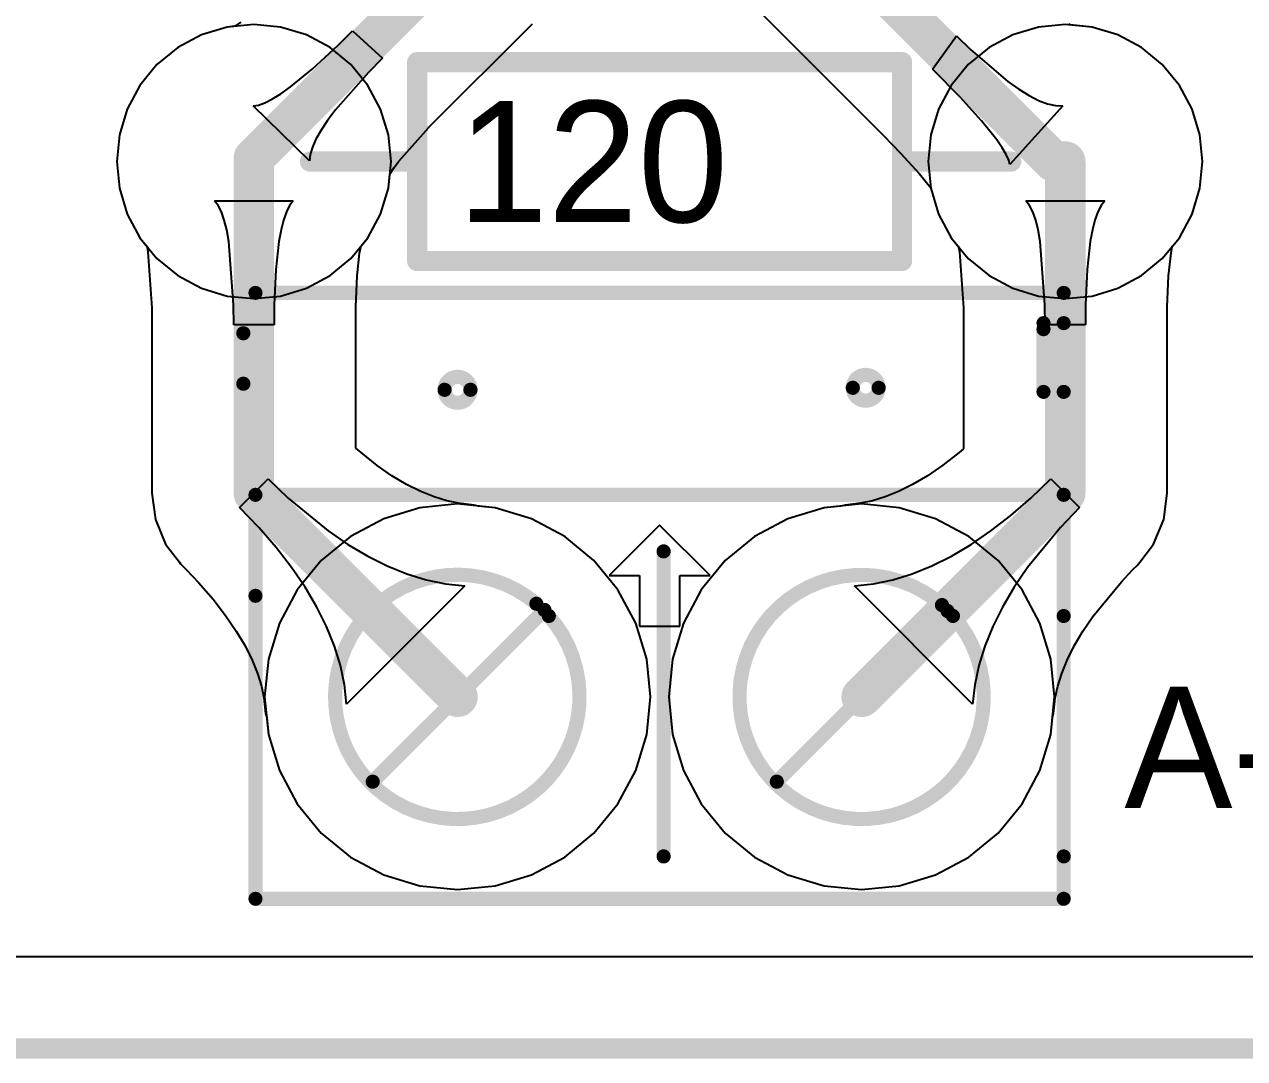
# Model space of a CAD drawing. Header units: millimetres. Extents: x 0 to 190, y 0 to 100.
# Drawn here: x 9.54 to 24.88, y -0.1 to 12.9 of the extents above; entities that cross this region are included whole.
import ezdxf

# ---------------------------------------------------------------- set-up
doc = ezdxf.new("R2010")
doc.units = ezdxf.units.MM
for name, color, linetype in [('BottomLayer', 5, 'Continuous'), ('BottomSolder', 6, 'Continuous'), ('KeepOutLayer', 6, 'Continuous'), ('MultiLayer', 9, 'Continuous'), ('PadHoleLayer', 156, 'Continuous'), ('TopLayer', 1, 'Continuous'), ('TopOverlay', 2, 'Continuous'), ('TopSolder', 216, 'Continuous')]:
    doc.layers.add(name, color=color, linetype=linetype)

# ---------------------------------------------------------------- blocks, each defined once
blk = doc.blocks.new('_________1_4__9')
at = {"layer": 'BottomLayer'}
h = blk.add_hatch(color=5, dxfattribs=at)
edge = h.paths.add_edge_path()
edge.add_arc((-5.1, 0), 0.7, 0, 360)
h = blk.add_hatch(color=5, dxfattribs=at)
edge = h.paths.add_edge_path()
edge.add_arc((5.1, 0), 0.7, 0, 360)
at = {"layer": 'BottomSolder'}
h = blk.add_hatch(color=6, dxfattribs=at)
edge = h.paths.add_edge_path()
edge.add_arc((-5.1, 0), 0.802, 0, 360)
h = blk.add_hatch(color=6, dxfattribs=at)
edge = h.paths.add_edge_path()
edge.add_arc((5.1, 0), 0.802, 0, 360)
at = {"layer": 'MultiLayer'}
h = blk.add_hatch(color=9, dxfattribs=at)
edge = h.paths.add_edge_path()
edge.add_arc((-5.1, 0), 0.7, 0, 360)
h = blk.add_hatch(color=9, dxfattribs=at)
edge = h.paths.add_edge_path()
edge.add_arc((5.1, 0), 0.7, 0, 360)
at = {"layer": 'PadHoleLayer'}
h = blk.add_hatch(color=156, dxfattribs=at)
edge = h.paths.add_edge_path()
edge.add_arc((-5.1, 0), 0.3, 0, 360)
h = blk.add_hatch(color=156, dxfattribs=at)
edge = h.paths.add_edge_path()
edge.add_arc((5.1, 0), 0.3, 0, 360)
at = {"layer": 'TopLayer'}
h = blk.add_hatch(color=1, dxfattribs=at)
edge = h.paths.add_edge_path()
edge.add_arc((-5.1, 0), 0.7, 0, 360)
h = blk.add_hatch(color=1, dxfattribs=at)
edge = h.paths.add_edge_path()
edge.add_arc((5.1, 0), 0.7, 0, 360)
at = {"layer": 'TopSolder'}
h = blk.add_hatch(color=216, dxfattribs=at)
edge = h.paths.add_edge_path()
edge.add_arc((-5.1, 0), 0.802, 0, 360)
h = blk.add_hatch(color=216, dxfattribs=at)
edge = h.paths.add_edge_path()
edge.add_arc((5.1, 0), 0.802, 0, 360)
at = {"layer": 'TopOverlay', "const_width": 0.254}
for points in [[(-3.048, -1.25), (-3.048, 1.25)], [(-3.048, 1.25), (3.048, 1.25)], [(3.048, -1.25), (3.048, 1.25)], [(-4.394, 0), (-3.073, 0)], [(3.099, 0), (4.42, 0)], [(-3.048, -1.25), (3.048, -1.25)]]:
    blk.add_lwpolyline(points, dxfattribs=at)
at = {"layer": 'TopOverlay', "const_width": 0.127}
for points in [[(-3.111, 1.25, 1), (-2.985, 1.25, 1)], [(-3.111, 1.25, 1), (-2.985, 1.25, 1)], [(2.985, 1.25, 1), (3.111, 1.25, 1)], [(2.985, 1.25, 1), (3.111, 1.25, 1)], [(-4.458, 0, 1), (-4.331, 0, 1)], [(-3.137, 0, 1), (-3.01, 0, 1)], [(3.035, 0, 1), (3.162, 0, 1)], [(4.356, 0, 1), (4.483, 0, 1)], [(-3.111, -1.25, 1), (-2.985, -1.25, 1)], [(-3.111, -1.25, 1), (-2.985, -1.25, 1)], [(2.985, -1.25, 1), (3.111, -1.25, 1)], [(2.985, -1.25, 1), (3.111, -1.25, 1)]]:
    blk.add_lwpolyline(points, format="xyb", close=True, dxfattribs=at)
blk = doc.blocks.new('C___2_KF301_5_08_12')
at = {"layer": 'BottomLayer'}
h = blk.add_hatch(color=5, dxfattribs=at)
edge = h.paths.add_edge_path()
edge.add_arc((0, 0), 1.397, 0, 360)
h = blk.add_hatch(color=5, dxfattribs=at)
edge = h.paths.add_edge_path()
edge.add_arc((5.08, 0), 1.397, 0, 360)
at = {"layer": 'BottomSolder'}
h = blk.add_hatch(color=6, dxfattribs=at)
edge = h.paths.add_edge_path()
edge.add_arc((0, 0), 1.499, 0, 360)
h = blk.add_hatch(color=6, dxfattribs=at)
edge = h.paths.add_edge_path()
edge.add_arc((5.08, 0), 1.499, 0, 360)
at = {"layer": 'MultiLayer'}
h = blk.add_hatch(color=9, dxfattribs=at)
edge = h.paths.add_edge_path()
edge.add_arc((0, 0), 1.397, 0, 360)
h = blk.add_hatch(color=9, dxfattribs=at)
edge = h.paths.add_edge_path()
edge.add_arc((5.08, 0), 1.397, 0, 360)
at = {"layer": 'PadHoleLayer'}
h = blk.add_hatch(color=156, dxfattribs=at)
edge = h.paths.add_edge_path()
edge.add_arc((0, 0), 0.635, 0, 360)
h = blk.add_hatch(color=156, dxfattribs=at)
edge = h.paths.add_edge_path()
edge.add_arc((5.08, 0), 0.635, 0, 360)
at = {"layer": 'TopLayer'}
h = blk.add_hatch(color=1, dxfattribs=at)
edge = h.paths.add_edge_path()
edge.add_arc((0, 0), 1.397, 0, 360)
h = blk.add_hatch(color=1, dxfattribs=at)
edge = h.paths.add_edge_path()
edge.add_arc((5.08, 0), 1.397, 0, 360)
at = {"layer": 'TopSolder'}
h = blk.add_hatch(color=216, dxfattribs=at)
edge = h.paths.add_edge_path()
edge.add_arc((0, 0), 1.499, 0, 360)
h = blk.add_hatch(color=216, dxfattribs=at)
edge = h.paths.add_edge_path()
edge.add_arc((5.08, 0), 1.499, 0, 360)
at = {"layer": 'TopOverlay'}
for p, q in [((2.54, 2.159), (1.905, 1.524)), ((3.175, 1.524), (2.54, 2.159)), ((1.905, 1.524), (2.286, 1.524)), ((2.286, 1.524), (2.286, 0.889)), ((2.794, 0.889), (2.794, 1.524)), ((2.794, 1.524), (3.175, 1.524)), ((2.286, 0.889), (2.794, 0.889))]:
    blk.add_line(p, q, dxfattribs=at)
at = {"layer": 'TopOverlay', "const_width": 0.178}
for points in [[(-2.54, 5.08), (7.62, 5.08)], [(-2.54, 1.27), (-2.54, 5.08)], [(7.62, 4.699), (7.62, 5.08)], [(7.366, 4.699), (7.62, 4.699)], [(-2.692, 3.937), (-2.692, 4.572)], [(7.366, 3.835), (7.366, 4.623)], [(7.366, 3.835), (7.62, 3.835)], [(7.62, -2.54), (7.62, 3.835)], [(-2.54, 2.54), (7.62, 2.54)], [(2.591, -2.007), (2.591, 1.829)], [(-2.54, -2.54), (-2.54, 1.27)], [(-1.067, -1.067), (1.092, 1.092)], [(4.013, -1.067), (6.16, 1.079)], [(7.62, -2.007), (7.62, 1.016)], [(-2.54, -2.54), (7.62, -2.54)]]:
    blk.add_lwpolyline(points, dxfattribs=at)
at = {"layer": 'TopOverlay'}
for points, const_width in [([(-2.584, 5.08, 1), (-2.496, 5.08, 1)], 0.0889), ([(-2.584, 5.08, 1), (-2.496, 5.08, 1)], 0.0889), ([(7.576, 5.08, 1), (7.664, 5.08, 1)], 0.0889), ([(7.576, 5.08, 1), (7.664, 5.08, 1)], 0.0889), ([(7.322, 4.699, 1), (7.41, 4.699, 1)], 0.0889), ([(7.576, 4.699, 1), (7.664, 4.699, 1)], 0.0889), ([(7.576, 4.699, 1), (7.664, 4.699, 1)], 0.0889), ([(-2.737, 4.572, 1), (-2.648, 4.572, 1)], 0.0889), ([(7.322, 4.623, 1), (7.41, 4.623, 1)], 0.0889), ([(-2.737, 3.937, 1), (-2.648, 3.937, 1)], 0.0889), ([(0.163, 3.861, 1), (-0.163, 3.861, 1)], 0.178), ([(5.293, 3.886, 1), (4.968, 3.886, 1)], 0.178), ([(-0.207, 3.861, 1), (-0.118, 3.861, 1)], 0.0889), ([(0.118, 3.861, 1), (0.207, 3.861, 1)], 0.0889), ([(4.924, 3.886, 1), (5.013, 3.886, 1)], 0.0889), ([(5.249, 3.886, 1), (5.338, 3.886, 1)], 0.0889), ([(7.322, 3.835, 1), (7.41, 3.835, 1)], 0.0889), ([(7.322, 3.835, 1), (7.41, 3.835, 1)], 0.0889), ([(7.576, 3.835, 1), (7.664, 3.835, 1)], 0.0889), ([(7.576, 3.835, 1), (7.664, 3.835, 1)], 0.0889), ([(-2.584, 2.54, 1), (-2.496, 2.54, 1)], 0.0889), ([(7.576, 2.54, 1), (7.664, 2.54, 1)], 0.0889), ([(2.546, 1.829, 1), (2.635, 1.829, 1)], 0.0889), ([(-2.584, 1.27, 1), (-2.496, 1.27, 1)], 0.0889), ([(-2.584, 1.27, 1), (-2.496, 1.27, 1)], 0.0889), ([(0.947, 1.17, 1), (1.036, 1.17, 1)], 0.0889), ([(6.045, 1.154, 1), (6.134, 1.154, 1)], 0.0889), ([(1.048, 1.092, 1), (1.137, 1.092, 1)], 0.0889), ([(1.103, 1.017, 1), (1.192, 1.017, 1)], 0.0889), ([(6.115, 1.079, 1), (6.204, 1.079, 1)], 0.0889), ([(6.183, 1.017, 1), (6.272, 1.017, 1)], 0.0889), ([(7.576, 1.016, 1), (7.664, 1.016, 1)], 0.0889), ([(-1.111, -1.067, 1), (-1.022, -1.067, 1)], 0.0889), ([(3.969, -1.067, 1), (4.058, -1.067, 1)], 0.0889), ([(2.546, -2.007, 1), (2.635, -2.007, 1)], 0.0889), ([(7.576, -2.007, 1), (7.664, -2.007, 1)], 0.0889), ([(-2.584, -2.54, 1), (-2.496, -2.54, 1)], 0.0889), ([(-2.584, -2.54, 1), (-2.496, -2.54, 1)], 0.0889), ([(7.576, -2.54, 1), (7.664, -2.54, 1)], 0.0889), ([(7.576, -2.54, 1), (7.664, -2.54, 1)], 0.0889)]:
    blk.add_lwpolyline(points, format="xyb", close=True, dxfattribs=dict(at, const_width=const_width))
at = {"layer": 'TopOverlay', "const_width": 0.178}
for points in [[(1.148, 1.017, -28.0907), (0.992, 1.17)], [(6.228, 1.017, -31.551006), (6.09, 1.154)]]:
    blk.add_lwpolyline(points, format="xyb", dxfattribs=at)

msp = doc.modelspace()

# ---------------------------------------------------------------- linework, layer by layer
at = {"layer": 'BottomLayer'}
for p, q in [((18.669, 13.175), (20.345, 11.498)), ((12.261, 12.928), (12.196, 12.882)), ((14.627, 11.608), (15.927, 12.909)), ((22.686, 12.894), (22.671, 12.902)), ((22.962, 12.867), (22.686, 12.894)), ((11.766, 12.769), (11.468, 12.61)), ((12.09, 12.867), (11.766, 12.769)), ((12.188, 12.877), (12.09, 12.867)), ((12.196, 12.882), (12.188, 12.877)), ((13.485, 12.641), (13.667, 12.819)), ((13.667, 12.819), (14.043, 12.477)), ((20.958, 12.338), (21.259, 12.756)), ((21.259, 12.756), (21.434, 12.585)), ((23.286, 12.769), (22.962, 12.867)), ((23.584, 12.61), (23.286, 12.769)), ((11.468, 12.61), (11.207, 12.395)), ((13.16, 12.34), (13.485, 12.641)), ((21.434, 12.585), (21.905, 12.182)), ((23.845, 12.395), (23.584, 12.61)), ((14.043, 12.477), (13.868, 12.298)), ((11.207, 12.395), (10.992, 12.134)), ((12.885, 12.114), (13.16, 12.34)), ((13.868, 12.298), (13.454, 11.828)), ((21.303, 11.984), (20.958, 12.338)), ((24.06, 12.134), (23.845, 12.395)), ((10.992, 12.134), (10.833, 11.836)), ((21.905, 12.182), (22.043, 12.085)), ((24.219, 11.836), (24.06, 12.134)), ((12.659, 11.963), (12.766, 12.029)), ((12.766, 12.029), (12.885, 12.114)), ((21.572, 11.687), (21.303, 11.984)), ((22.043, 12.085), (22.171, 12.006)), ((22.171, 12.006), (22.291, 11.946)), ((10.833, 11.836), (10.735, 11.512)), ((12.415, 11.876), (12.484, 11.886)), ((13.126, 11.186), (12.415, 11.876)), ((12.484, 11.886), (12.565, 11.915)), ((12.565, 11.915), (12.659, 11.963)), ((13.454, 11.828), (13.353, 11.693)), ((22.593, 11.875), (21.927, 11.14)), ((22.291, 11.946), (22.401, 11.904)), ((22.401, 11.904), (22.501, 11.88)), ((22.501, 11.88), (22.593, 11.875)), ((24.317, 11.512), (24.219, 11.836)), ((13.353, 11.693), (13.27, 11.57)), ((21.766, 11.448), (21.572, 11.687)), ((10.735, 11.512), (10.702, 11.176)), ((13.27, 11.57), (13.206, 11.457)), ((14.249, 11.181), (14.619, 11.601)), ((14.619, 11.601), (14.627, 11.608)), ((24.35, 11.176), (24.317, 11.512)), ((13.161, 11.356), (13.134, 11.265)), ((13.206, 11.457), (13.161, 11.356)), ((20.345, 11.498), (20.556, 11.282)), ((21.834, 11.349), (21.766, 11.448)), ((13.134, 11.265), (13.126, 11.186)), ((20.556, 11.282), (20.794, 11.02)), ((21.884, 11.265), (21.834, 11.349)), ((21.915, 11.195), (21.884, 11.265)), ((10.702, 11.176), (10.735, 10.84)), ((14.143, 11.032), (14.19, 11.101)), ((14.19, 11.101), (14.249, 11.181)), ((21.927, 11.14), (21.915, 11.195)), ((24.317, 10.84), (24.35, 11.176)), ((14.117, 10.84), (14.135, 11.017)), ((14.135, 11.017), (14.143, 11.032)), ((20.794, 11.02), (20.934, 10.846)), ((10.735, 10.84), (10.833, 10.516)), ((14.019, 10.516), (14.117, 10.84)), ((20.934, 10.846), (20.935, 10.84)), ((20.935, 10.84), (21.033, 10.516)), ((24.219, 10.516), (24.317, 10.84)), ((11.977, 10.622), (11.931, 10.681)), ((11.931, 10.681), (12.921, 10.681)), ((12.018, 10.542), (11.977, 10.622)), ((12.875, 10.622), (12.834, 10.542)), ((12.921, 10.681), (12.875, 10.622)), ((22.177, 10.622), (22.131, 10.681)), ((22.131, 10.681), (23.121, 10.681)), ((22.218, 10.542), (22.177, 10.622)), ((23.075, 10.622), (23.034, 10.542)), ((23.121, 10.681), (23.075, 10.622)), ((10.833, 10.516), (10.992, 10.218)), ((12.054, 10.44), (12.018, 10.542)), ((12.085, 10.316), (12.054, 10.44)), ((12.798, 10.44), (12.767, 10.316)), ((12.834, 10.542), (12.798, 10.44)), ((13.86, 10.218), (14.019, 10.516)), ((21.033, 10.516), (21.192, 10.218)), ((22.254, 10.44), (22.218, 10.542)), ((22.285, 10.316), (22.254, 10.44)), ((22.998, 10.44), (22.967, 10.316)), ((23.034, 10.542), (22.998, 10.44)), ((24.06, 10.218), (24.219, 10.516)), ((12.112, 10.171), (12.085, 10.316)), ((12.767, 10.316), (12.74, 10.171)), ((22.312, 10.171), (22.285, 10.316)), ((22.967, 10.316), (22.94, 10.171)), ((10.992, 10.218), (11.08, 10.111)), ((12.17, 9.376), (12.112, 10.171)), ((12.74, 10.171), (12.702, 9.817)), ((13.772, 10.111), (13.86, 10.218)), ((21.192, 10.218), (21.28, 10.111)), ((22.37, 9.376), (22.312, 10.171)), ((22.94, 10.171), (22.902, 9.817)), ((23.972, 10.111), (24.06, 10.218)), ((11.08, 10.111), (11.083, 10.098)), ((11.083, 10.098), (11.094, 10.041)), ((11.094, 10.041), (11.145, 9.336)), ((13.724, 9.739), (13.755, 10.023)), ((13.755, 10.023), (13.769, 10.098)), ((13.769, 10.098), (13.772, 10.111)), ((21.28, 10.111), (21.283, 10.098)), ((21.283, 10.098), (21.294, 10.041)), ((21.294, 10.041), (21.345, 9.336)), ((23.924, 9.739), (23.955, 10.023)), ((23.955, 10.023), (23.969, 10.098)), ((23.969, 10.098), (23.972, 10.111)), ((12.702, 9.817), (12.682, 9.376)), ((13.707, 9.349), (13.724, 9.739)), ((22.902, 9.817), (22.882, 9.376)), ((23.907, 9.349), (23.924, 9.739)), ((12.172, 9.124), (12.17, 9.376)), ((12.682, 9.376), (12.68, 9.124)), ((22.372, 9.124), (22.37, 9.376)), ((22.882, 9.376), (22.88, 9.124)), ((11.145, 9.336), (11.145, 7.005)), ((13.707, 9.348), (13.707, 9.349)), ((13.707, 7.572), (13.707, 9.348)), ((21.345, 9.336), (21.345, 7.564)), ((23.907, 9.348), (23.907, 9.349)), ((23.907, 7.005), (23.907, 9.348)), ((12.68, 9.124), (12.172, 9.124)), ((22.88, 9.124), (22.372, 9.124)), ((13.975, 7.352), (13.707, 7.572)), ((21.292, 7.518), (21.088, 7.36)), ((21.345, 7.564), (21.292, 7.518)), ((14.159, 7.226), (13.975, 7.352)), ((14.346, 7.116), (14.159, 7.226)), ((20.893, 7.226), (20.706, 7.116)), ((21.088, 7.36), (20.893, 7.226)), ((12.246, 6.825), (12.606, 7.185)), ((12.606, 7.185), (12.858, 6.943)), ((14.524, 7.028), (14.346, 7.116)), ((20.706, 7.116), (20.528, 7.028)), ((22.194, 6.943), (22.446, 7.185)), ((22.446, 7.185), (22.806, 6.825)), ((11.145, 7.005), (11.189, 6.673)), ((12.858, 6.943), (13.36, 6.531)), ((14.692, 6.96), (14.524, 7.028)), ((14.85, 6.911), (14.692, 6.96)), ((15, 6.879), (14.85, 6.911)), ((20.202, 6.911), (20.052, 6.879)), ((20.36, 6.96), (20.202, 6.911)), ((20.528, 7.028), (20.36, 6.96)), ((21.942, 6.725), (22.194, 6.943)), ((23.863, 6.673), (23.907, 7.005)), ((12.488, 6.573), (12.246, 6.825)), ((15.194, 6.857), (15, 6.879)), ((15.246, 6.844), (15.194, 6.857)), ((15.459, 6.823), (15.246, 6.844)), ((15.914, 6.685), (15.459, 6.823)), ((19.593, 6.823), (19.138, 6.685)), ((19.806, 6.844), (19.593, 6.823)), ((19.858, 6.857), (19.806, 6.844)), ((20.052, 6.879), (19.858, 6.857)), ((22.806, 6.825), (22.564, 6.573)), ((11.189, 6.673), (11.317, 6.365)), ((16.333, 6.461), (15.914, 6.685)), ((19.138, 6.685), (18.719, 6.461)), ((21.692, 6.531), (21.942, 6.725)), ((23.735, 6.365), (23.863, 6.673)), ((12.706, 6.321), (12.488, 6.573)), ((13.36, 6.531), (13.609, 6.361)), ((16.701, 6.16), (16.333, 6.461)), ((18.719, 6.461), (18.351, 6.16)), ((21.443, 6.361), (21.692, 6.531)), ((22.564, 6.573), (22.152, 6.071)), ((11.317, 6.365), (11.49, 6.139)), ((12.9, 6.071), (12.706, 6.321)), ((13.609, 6.361), (13.857, 6.215)), ((21.195, 6.215), (21.443, 6.361)), ((23.562, 6.139), (23.735, 6.365)), ((11.49, 6.139), (11.505, 6.117)), ((13.857, 6.215), (14.103, 6.092)), ((17.002, 5.792), (16.701, 6.16)), ((18.351, 6.16), (18.05, 5.792)), ((20.949, 6.092), (21.195, 6.215)), ((23.547, 6.117), (23.562, 6.139)), ((11.505, 6.117), (11.509, 6.113)), ((11.509, 6.113), (11.52, 6.099)), ((11.52, 6.099), (11.58, 6.04)), ((11.58, 6.04), (11.73, 5.883)), ((13.07, 5.822), (12.9, 6.071)), ((14.103, 6.092), (14.349, 5.993)), ((14.349, 5.993), (14.593, 5.918)), ((20.459, 5.918), (20.703, 5.993)), ((20.703, 5.993), (20.949, 6.092)), ((22.152, 6.071), (21.982, 5.822)), ((23.332, 5.893), (23.472, 6.04)), ((23.472, 6.04), (23.532, 6.099)), ((23.532, 6.099), (23.543, 6.113)), ((23.543, 6.113), (23.547, 6.117)), ((11.73, 5.883), (11.913, 5.671)), ((15.077, 5.839), (13.592, 4.354)), ((14.593, 5.918), (14.836, 5.867)), ((14.836, 5.867), (15.077, 5.839)), ((19.975, 5.839), (20.216, 5.867)), ((21.46, 4.354), (19.975, 5.839)), ((20.216, 5.867), (20.459, 5.918)), ((22.973, 5.456), (23.332, 5.893)), ((13.216, 5.574), (13.07, 5.822)), ((17.226, 5.373), (17.002, 5.792)), ((18.05, 5.792), (17.826, 5.373)), ((21.982, 5.822), (21.836, 5.574)), ((11.913, 5.671), (12.071, 5.467)), ((13.339, 5.328), (13.216, 5.574)), ((21.836, 5.574), (21.713, 5.328)), ((12.071, 5.467), (12.205, 5.272)), ((17.364, 4.918), (17.226, 5.373)), ((17.826, 5.373), (17.688, 4.918)), ((22.847, 5.272), (22.973, 5.456)), ((12.205, 5.272), (12.315, 5.085)), ((13.438, 5.082), (13.339, 5.328)), ((21.713, 5.328), (21.614, 5.082)), ((22.737, 5.085), (22.847, 5.272)), ((12.315, 5.085), (12.403, 4.907)), ((13.513, 4.838), (13.438, 5.082)), ((21.614, 5.082), (21.539, 4.838)), ((22.649, 4.907), (22.737, 5.085)), ((17.411, 4.445), (17.364, 4.918)), ((17.688, 4.918), (17.641, 4.445)), ((12.403, 4.907), (12.471, 4.739)), ((13.564, 4.595), (13.513, 4.838)), ((21.539, 4.838), (21.488, 4.595)), ((22.581, 4.739), (22.649, 4.907)), ((12.471, 4.739), (12.52, 4.581)), ((22.532, 4.581), (22.581, 4.739)), ((12.52, 4.581), (12.552, 4.431)), ((13.592, 4.354), (13.564, 4.595)), ((21.488, 4.595), (21.46, 4.354)), ((22.5, 4.431), (22.532, 4.581)), ((12.552, 4.431), (12.574, 4.237)), ((17.364, 3.972), (17.411, 4.445)), ((17.641, 4.445), (17.688, 3.972)), ((22.478, 4.237), (22.5, 4.431)), ((12.574, 4.237), (12.587, 4.185)), ((12.587, 4.185), (12.608, 3.972)), ((22.444, 3.972), (22.465, 4.185)), ((22.465, 4.185), (22.478, 4.237)), ((12.608, 3.972), (12.746, 3.517)), ((17.226, 3.517), (17.364, 3.972)), ((17.688, 3.972), (17.826, 3.517)), ((22.306, 3.517), (22.444, 3.972)), ((12.746, 3.517), (12.97, 3.098)), ((17.002, 3.098), (17.226, 3.517)), ((17.826, 3.517), (18.05, 3.098)), ((22.082, 3.098), (22.306, 3.517)), ((12.97, 3.098), (13.271, 2.73)), ((16.701, 2.73), (17.002, 3.098)), ((18.05, 3.098), (18.351, 2.73)), ((21.781, 2.73), (22.082, 3.098)), ((13.271, 2.73), (13.639, 2.429)), ((16.333, 2.429), (16.701, 2.73)), ((18.351, 2.73), (18.719, 2.429)), ((21.413, 2.429), (21.781, 2.73)), ((13.639, 2.429), (14.058, 2.205)), ((15.914, 2.205), (16.333, 2.429)), ((18.719, 2.429), (19.138, 2.205)), ((20.994, 2.205), (21.413, 2.429)), ((14.058, 2.205), (14.513, 2.067)), ((15.459, 2.067), (15.914, 2.205)), ((19.138, 2.205), (19.593, 2.067)), ((20.539, 2.067), (20.994, 2.205)), ((14.513, 2.067), (14.986, 2.02)), ((14.986, 2.02), (15.459, 2.067)), ((19.593, 2.067), (20.066, 2.02)), ((20.066, 2.02), (20.539, 2.067)), ((113.411, 1.175), (1.153, 1.175))]:
    msp.add_line(p, q, dxfattribs=at)
at = {"layer": 'BottomLayer', "const_width": 0.508}
for points in [[(18.288, 15.367), (22.479, 11.176)], [(12.426, 11.22), (16.276, 15.069)], [(12.426, 11.176), (12.426, 11.22)], [(12.426, 7.005), (12.426, 11.176)], [(22.479, 11.176), (22.626, 11.176)], [(22.626, 7.005), (22.626, 11.176)], [(12.426, 7.005), (14.986, 4.445)], [(20.066, 4.445), (22.626, 7.005)]]:
    msp.add_lwpolyline(points, dxfattribs=at)
at = {"layer": 'BottomLayer', "const_width": 0.254}
for points in [[(12.299, 11.22, 1), (12.553, 11.22, 1)], [(12.299, 11.22, 1), (12.553, 11.22, 1)], [(12.299, 11.176, 1), (12.553, 11.176, 1)], [(12.299, 11.176, 1), (12.553, 11.176, 1)], [(22.352, 11.176, 1), (22.606, 11.176, 1)], [(22.352, 11.176, 1), (22.606, 11.176, 1)], [(22.499, 11.176, 1), (22.753, 11.176, 1)], [(22.499, 11.176, 1), (22.753, 11.176, 1)], [(12.299, 7.005, 1), (12.553, 7.005, 1)], [(12.299, 7.005, 1), (12.553, 7.005, 1)], [(22.499, 7.005, 1), (22.753, 7.005, 1)], [(22.499, 7.005, 1), (22.753, 7.005, 1)], [(14.859, 4.445, 1), (15.113, 4.445, 1)], [(19.939, 4.445, 1), (20.193, 4.445, 1)]]:
    msp.add_lwpolyline(points, format="xyb", close=True, dxfattribs=at)
at = {"layer": 'KeepOutLayer', "const_width": 0.254}
msp.add_lwpolyline([(0.022, 0.022), (190.119, 0.022)], dxfattribs=at)
at = {"layer": 'TopLayer'}
for p, q in [((12.426, 12.9), (12.09, 12.867)), ((12.762, 12.867), (12.426, 12.9)), ((22.626, 12.9), (22.29, 12.867)), ((22.962, 12.867), (22.626, 12.9)), ((11.766, 12.769), (11.468, 12.61)), ((12.09, 12.867), (11.766, 12.769)), ((13.086, 12.769), (12.762, 12.867)), ((13.384, 12.61), (13.086, 12.769)), ((21.966, 12.769), (21.668, 12.61)), ((22.29, 12.867), (21.966, 12.769)), ((23.286, 12.769), (22.962, 12.867)), ((23.584, 12.61), (23.286, 12.769)), ((11.468, 12.61), (11.207, 12.395)), ((13.645, 12.395), (13.384, 12.61)), ((21.668, 12.61), (21.407, 12.395)), ((23.845, 12.395), (23.584, 12.61)), ((11.207, 12.395), (10.992, 12.134)), ((13.86, 12.134), (13.645, 12.395)), ((21.407, 12.395), (21.192, 12.134)), ((24.06, 12.134), (23.845, 12.395)), ((10.992, 12.134), (10.833, 11.836)), ((14.019, 11.836), (13.86, 12.134)), ((21.192, 12.134), (21.033, 11.836)), ((24.219, 11.836), (24.06, 12.134)), ((10.833, 11.836), (10.735, 11.512)), ((14.117, 11.512), (14.019, 11.836)), ((21.033, 11.836), (20.935, 11.512)), ((24.317, 11.512), (24.219, 11.836)), ((10.735, 11.512), (10.702, 11.176)), ((14.15, 11.176), (14.117, 11.512)), ((20.935, 11.512), (20.902, 11.176)), ((24.35, 11.176), (24.317, 11.512)), ((10.702, 11.176), (10.735, 10.84)), ((14.117, 10.84), (14.15, 11.176)), ((20.902, 11.176), (20.935, 10.84)), ((24.317, 10.84), (24.35, 11.176)), ((10.735, 10.84), (10.833, 10.516)), ((14.019, 10.516), (14.117, 10.84)), ((20.935, 10.84), (21.033, 10.516)), ((24.219, 10.516), (24.317, 10.84)), ((10.833, 10.516), (10.992, 10.218)), ((13.86, 10.218), (14.019, 10.516)), ((21.033, 10.516), (21.192, 10.218)), ((24.06, 10.218), (24.219, 10.516)), ((10.992, 10.218), (11.207, 9.957)), ((13.645, 9.957), (13.86, 10.218)), ((21.192, 10.218), (21.407, 9.957)), ((23.845, 9.957), (24.06, 10.218)), ((11.207, 9.957), (11.468, 9.742)), ((13.384, 9.742), (13.645, 9.957)), ((21.407, 9.957), (21.668, 9.742)), ((23.584, 9.742), (23.845, 9.957)), ((11.468, 9.742), (11.766, 9.583)), ((13.086, 9.583), (13.384, 9.742)), ((21.668, 9.742), (21.966, 9.583)), ((23.286, 9.583), (23.584, 9.742)), ((11.766, 9.583), (12.09, 9.485)), ((12.762, 9.485), (13.086, 9.583)), ((21.966, 9.583), (22.29, 9.485)), ((22.962, 9.485), (23.286, 9.583)), ((12.09, 9.485), (12.426, 9.452)), ((12.426, 9.452), (12.762, 9.485)), ((22.29, 9.485), (22.626, 9.452)), ((22.626, 9.452), (22.962, 9.485)), ((14.513, 6.823), (14.058, 6.685)), ((14.986, 6.87), (14.513, 6.823)), ((15.459, 6.823), (14.986, 6.87)), ((15.914, 6.685), (15.459, 6.823)), ((19.593, 6.823), (19.138, 6.685)), ((20.066, 6.87), (19.593, 6.823)), ((20.539, 6.823), (20.066, 6.87)), ((20.994, 6.685), (20.539, 6.823)), ((14.058, 6.685), (13.639, 6.461)), ((16.333, 6.461), (15.914, 6.685)), ((19.138, 6.685), (18.719, 6.461)), ((21.413, 6.461), (20.994, 6.685)), ((13.639, 6.461), (13.271, 6.16)), ((16.701, 6.16), (16.333, 6.461)), ((18.719, 6.461), (18.351, 6.16)), ((21.781, 6.16), (21.413, 6.461)), ((13.271, 6.16), (12.97, 5.792)), ((17.002, 5.792), (16.701, 6.16)), ((18.351, 6.16), (18.05, 5.792)), ((22.082, 5.792), (21.781, 6.16)), ((12.97, 5.792), (12.746, 5.373)), ((17.226, 5.373), (17.002, 5.792)), ((18.05, 5.792), (17.826, 5.373)), ((22.306, 5.373), (22.082, 5.792)), ((12.746, 5.373), (12.608, 4.918)), ((17.364, 4.918), (17.226, 5.373)), ((17.826, 5.373), (17.688, 4.918)), ((22.444, 4.918), (22.306, 5.373)), ((12.608, 4.918), (12.561, 4.445)), ((17.411, 4.445), (17.364, 4.918)), ((17.688, 4.918), (17.641, 4.445)), ((22.491, 4.445), (22.444, 4.918)), ((12.561, 4.445), (12.608, 3.972)), ((17.364, 3.972), (17.411, 4.445)), ((17.641, 4.445), (17.688, 3.972)), ((22.444, 3.972), (22.491, 4.445)), ((12.608, 3.972), (12.746, 3.517)), ((17.226, 3.517), (17.364, 3.972)), ((17.688, 3.972), (17.826, 3.517)), ((22.306, 3.517), (22.444, 3.972)), ((12.746, 3.517), (12.97, 3.098)), ((17.002, 3.098), (17.226, 3.517)), ((17.826, 3.517), (18.05, 3.098)), ((22.082, 3.098), (22.306, 3.517)), ((12.97, 3.098), (13.271, 2.73)), ((16.701, 2.73), (17.002, 3.098)), ((18.05, 3.098), (18.351, 2.73)), ((21.781, 2.73), (22.082, 3.098)), ((13.271, 2.73), (13.639, 2.429)), ((16.333, 2.429), (16.701, 2.73)), ((18.351, 2.73), (18.719, 2.429)), ((21.413, 2.429), (21.781, 2.73)), ((13.639, 2.429), (14.058, 2.205)), ((15.914, 2.205), (16.333, 2.429)), ((18.719, 2.429), (19.138, 2.205)), ((20.994, 2.205), (21.413, 2.429)), ((14.058, 2.205), (14.513, 2.067)), ((15.459, 2.067), (15.914, 2.205)), ((19.138, 2.205), (19.593, 2.067)), ((20.539, 2.067), (20.994, 2.205)), ((14.513, 2.067), (14.986, 2.02)), ((14.986, 2.02), (15.459, 2.067)), ((19.593, 2.067), (20.066, 2.02)), ((20.066, 2.02), (20.539, 2.067)), ((113.538, 1.175), (1.153, 1.175))]:
    msp.add_line(p, q, dxfattribs=at)

# ---------------------------------------------------------------- block references
at = {"rotation": 360}
for name, p in [('_________1_4__9', (17.526, 11.176)), ('C___2_KF301_5_08_12', (14.986, 4.445))]:
    msp.add_blockref(name, p, dxfattribs=at)

# ---------------------------------------------------------------- texts
at = {"layer": 'TopOverlay'}
for s, p in [('120', (14.987, 10.414)), ('A-B', (23.369, 3.048))]:
    msp.add_text(s, height=1.524, dxfattribs=at).set_placement(p)

doc.saveas('drawing.dxf')
